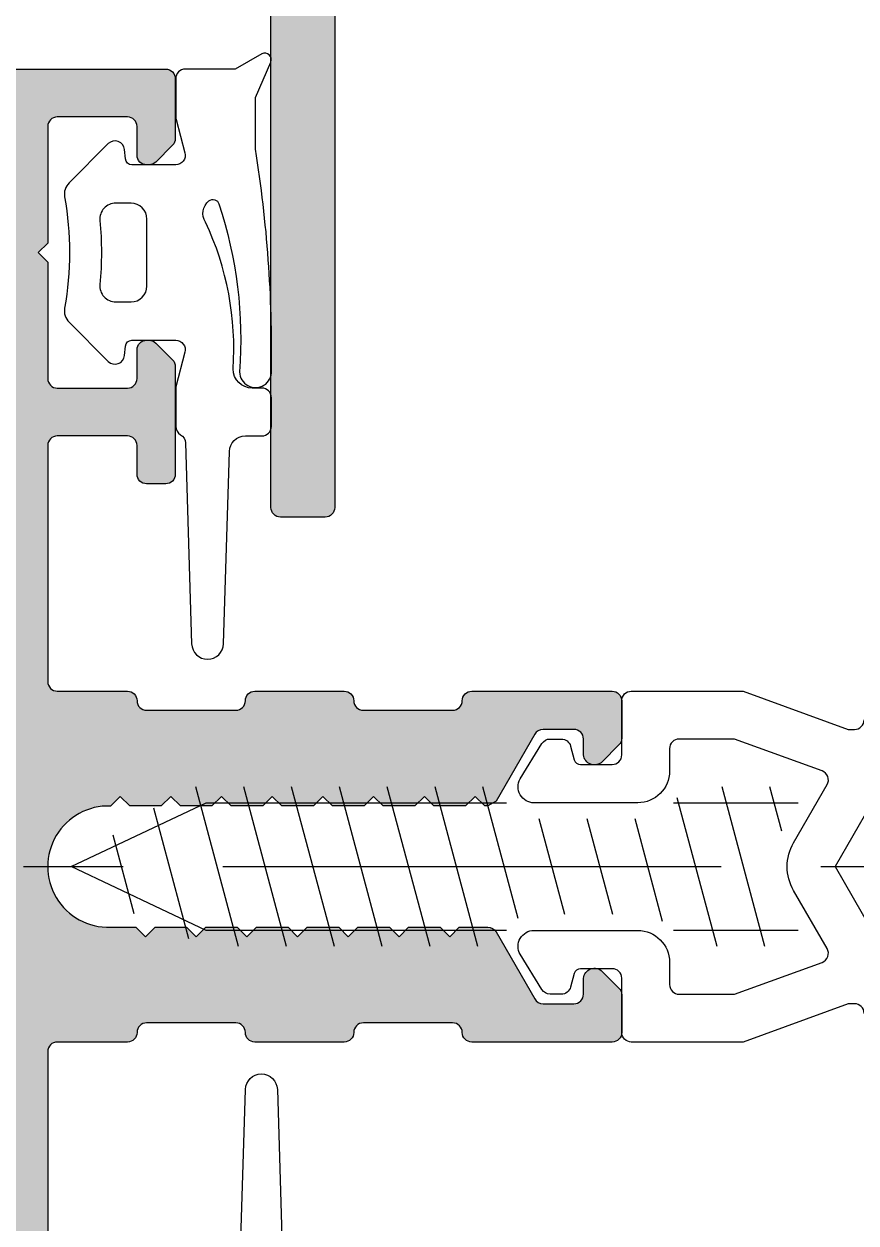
# Model space of a CAD drawing. Header units: millimetres. Extents: x -153 to 2280, y 0 to 724.
# Drawn here: x 819.49 to 832.53, y 591.62 to 610.41 of the extents above; entities that cross this region are included whole.
import ezdxf

# ---------------------------------------------------------------- set-up
doc = ezdxf.new("R2010")
doc.units = ezdxf.units.MM
doc.header["$LTSCALE"] = 0.025
doc.header["$MEASUREMENT"] = 0
doc.linetypes.add('CENTER', pattern=[2, 1.25, -0.25, 0.25, -0.25])
for name, color, linetype in [('ASSI', 1, 'CENTER'), ('FILL', 253, 'Continuous'), ('FINE', 7, 'Continuous'), ('GOMMA', 80, 'Continuous'), ('GROSSA', 8, 'Continuous')]:
    doc.layers.add(name, color=color, linetype=linetype)

msp = doc.modelspace()

# ---------------------------------------------------------------- hatches: boundary and pattern name
at = {"layer": 'FILL'}
h = msp.add_hatch(color=256, dxfattribs=at)
edge = h.paths.add_edge_path()
edge.add_line((824.86025932351, 624.0004710392881), (824.86025932351, 621.9833137517628))
edge.add_arc((825.01025932351, 621.9833137517628), 0.1499999999999773, 180, 270)
edge.add_line((825.01025932351, 621.8333137517628), (825.1200669446454, 621.8333137517627))
edge.add_arc((825.1200669446453, 621.9833137517626), 0.149999999999892, 270.0000000000326, 300.0000000000322)
edge.add_line((825.1950669446453, 621.8534099411951), (825.9602593235101, 622.2951939671145))
edge.add_arc((826.01025932351, 622.2085914267361), 0.09999999999999531, -3.26281224261038e-11, 119.9999999999715, ccw=False)
edge.add_line((826.11025932351, 622.208591426736), (826.11025932351, 621.5157711037085))
edge.add_arc((825.61025932351, 621.5157711037085), 0.5000000000000568, -59.99999999999699, 0, ccw=False)
edge.add_line((825.86025932351, 621.0827584018162), (824.86025932351, 620.5054081326266))
edge.add_arc((825.11025932351, 620.0723954307343), 0.5000000000000202, 120.0000000000062, 180.0000000000065)
edge.add_line((824.61025932351, 620.0723954307343), (824.61025932351, 617.7942320727911))
edge.add_arc((825.11025932351, 617.7942320727911), 0.4999999999999432, 180, 239.9999999999962)
edge.add_line((824.86025932351, 617.361219370899), (825.86025932351, 616.7838691017092))
edge.add_arc((825.6102593235101, 616.3508563998171), 0.4999999999998895, -3.183231456205249e-12, 60.00000000000023, ccw=False)
edge.add_line((826.11025932351, 616.3508563998171), (826.1102593235101, 615.6580360767895))
edge.add_arc((826.0102593235101, 615.6580360767896), 0.1000000000000227, 240.00000000000028, 359.99999999996743, ccw=False)
edge.add_line((825.9602593235102, 615.5714335364111), (825.1950669446455, 616.0132175623304))
edge.add_arc((825.1200669446454, 615.8833137517627), 0.1500000000000886, 59.99999999998696, 89.99999999998914)
edge.add_line((825.1200669446454, 616.0333137517628), (825.0102593235101, 616.0333137517628))
edge.add_arc((825.0102593235101, 615.8833137517628), 0.1500000000000057, 89.99999999998914, 179.9999999999891)
edge.add_line((824.8602593235101, 615.8833137517628), (824.8602593235101, 613.8661564642374))
edge.add_arc((824.9102593235101, 613.7247351080001), 0.1499999999999834, 109.4712206344975, 250.5287793655025)
edge.add_line((824.8602593235101, 613.5833137517628), (824.8794002140669, 613.5833137517627))
edge.add_arc((824.8794002140668, 613.8833137517629), 0.3000000000000682, 270.0000000000054, 302.4017206770998)
edge.add_line((825.0401558594134, 613.630020201728), (825.8942043076063, 614.1720518066687))
edge.add_line((825.8942043076063, 614.1720518066687), (825.8881557467521, 614.3162625838143))
edge.add_arc((825.9880679039582, 614.320453149699), 0.09999999999999165, 62.401720677088576, 182.4017206770866, ccw=False)
edge.add_line((826.0343948460487, 614.4090748989288), (826.174930014056, 614.3356102624649))
edge.add_arc((825.9896222456939, 613.9811232655459), 0.40000000000002, 17.40172067709551, 62.40172067709972, ccw=False)
edge.add_line((826.3713147846732, 614.1007510452944), (826.6705953361304, 613.1458461411577))
edge.add_arc((826.5274606340132, 613.1009857237519), 0.1499999999999987, -89.59827932289778, 17.401720677119783, ccw=False)
edge.add_line((826.5285123276698, 612.9509894106625), (825.7536152208769, 612.9455562479741))
edge.add_arc((825.7529140917725, 613.0455537900336), 0.09999999999992377, 209.6326578633048, 270.4017206770915, ccw=False)
edge.add_arc((825.5356107798438, 612.9219444431994), 0.1500000000000382, 29.63265786333584, 107.4017206771133)
edge.add_line((825.490750362438, 613.0650791453168), (824.9544527769292, 612.9237189909641))
edge.add_line((824.9544527769291, 612.923718990964), (824.6102593235103, 612.9333137517627))
edge.add_arc((824.6102593235103, 612.6833137517627), 0.25, 90, 180)
edge.add_line((824.3602593235103, 612.6833137517627), (824.3602593235105, 602.8333137517627))
edge.add_arc((824.2102593235105, 602.8333137517627), 0.1499999999999773, -90, 0, ccw=False)
edge.add_line((824.2102593235105, 602.6833137517627), (823.5102593235105, 602.6833137517627))
edge.add_arc((823.5102593235106, 602.8333137517627), 0.1500000000000341, 179.9999999999783, 269.9999999999783, ccw=False)
edge.add_line((823.3602593235105, 602.8333137517628), (823.3602593235099, 623.4333137517627))
edge.add_arc((822.8602593235099, 623.4333137517627), 0.5, 0, 90)
edge.add_line((822.8602593235099, 623.9333137517627), (801.5102593235099, 623.9333137517627))
edge.add_arc((801.5102593235098, 624.0833137517627), 0.1500000000000341, 180.0000000000217, 270.00000000002166, ccw=False)
edge.add_line((801.3602593235098, 624.0833137517627), (801.3602593235099, 625.0333137517628))
edge.add_arc((801.5102593235099, 625.0333137517628), 0.1499999999999773, 90, 180, ccw=False)
edge.add_line((801.5102593235099, 625.1833137517627), (802.21025932351, 625.1833137517627))
edge.add_arc((802.2102593235098, 625.0333137517628), 0.1499999999999204, -2.1714186004828662e-11, 89.99999999997829, ccw=False)
edge.add_line((802.3602593235098, 625.0333137517628), (802.3602593235099, 624.9333137517627))
edge.add_arc((802.5102593235099, 624.9333137517627), 0.1499999999999773, 180, 270)
edge.add_line((802.5102593235099, 624.7833137517628), (803.46025932351, 624.7833137517628))
edge.add_arc((803.46025932351, 624.9333137517627), 0.1499999999999773, 270, 360)
edge.add_line((803.6102593235099, 624.9333137517627), (803.6102593235099, 625.0333137517628))
edge.add_arc((803.7602593235099, 625.0333137517628), 0.1499999999999773, 90, 180, ccw=False)
edge.add_line((803.7602593235099, 625.1833137517627), (824.7602593235104, 625.1833137517627))
edge.add_arc((824.7602593235102, 625.0833137517627), 0.1000000000000227, 0, 90, ccw=False)
edge.add_line((824.8602593235103, 625.0833137517627), (824.8602593235103, 625.0333137517628))
edge.add_arc((824.9602593235103, 625.0333137517628), 0.1000000000000227, 180, 270)
edge.add_line((824.9602593235103, 624.9333137517627), (824.9908537491365, 624.9333137517627))
edge.add_line((824.9908537491366, 624.9333137517627), (825.4907503624377, 624.8015483582087))
edge.add_arc((825.5356107798433, 624.944683060326), 0.1500000000000445, 252.598279322897, 330.3673421366884)
edge.add_arc((825.7529140917721, 624.8210737134918), 0.09999999999992924, 89.59827932290852, 150.3673421366952, ccw=False)
edge.add_line((825.7536152208764, 624.9210712555515), (826.5285123276693, 624.915638092863))
edge.add_arc((826.5274606340129, 624.7656417797734), 0.1499999999999709, -17.401720677102276, 89.5982793229087, ccw=False)
edge.add_line((826.67059533613, 624.7207813623678), (826.3713147846728, 623.7658764582311))
edge.add_arc((825.9896222456935, 623.8855042379796), 0.4000000000000326, 297.5982793229003, 342.59827932290455, ccw=False)
edge.add_line((826.1749300140556, 623.5310172410606), (826.0343948460483, 623.4575526045966))
edge.add_arc((825.9880679039578, 623.5461743538264), 0.1000000000000203, 177.5982793228815, 297.5982793228819, ccw=False)
edge.add_line((825.8881557467517, 623.5503649197112), (825.8942043076058, 623.6945756968568))
edge.add_line((825.8942043076058, 623.6945756968568), (825.040155859413, 624.2366073017974))
edge.add_arc((824.8794002140664, 623.9833137517626), 0.30000000000013, 57.59827932292104, 90.00000000001629)
edge.add_line((824.8794002140663, 624.2833137517626), (824.8602593235097, 624.2833137517626))
edge.add_arc((824.9102593235099, 624.1418923955255), 0.1499999999999867, 109.4712206345662, 250.5287793655711)
edge = h.paths.add_edge_path()
edge.add_line((834.8602593235103, 621.0827584018162), (835.8602593235103, 620.5054081326266))
edge.add_arc((835.6102593235103, 620.0723954307343), 0.5000000000000306, -3.183231456205249e-12, 59.999999999998295, ccw=False)
edge.add_line((836.1102593235103, 620.0723954307343), (836.1102593235101, 617.7942320727911))
edge.add_arc((835.6102593235101, 617.7942320727911), 0.4999999999999432, -59.99999999999619, 0, ccw=False)
edge.add_line((835.8602593235101, 617.361219370899), (834.86025932351, 616.7838691017092))
edge.add_arc((835.11025932351, 616.3508563998171), 0.4999999999998895, 119.9999999999998, 180.0000000000033)
edge.add_line((834.6102593235101, 616.3508563998171), (834.61025932351, 615.6580360767895))
edge.add_arc((834.7102593235101, 615.6580360767896), 0.1000000000000227, 180.0000000000326, 299.9999999999997)
edge.add_line((834.7602593235101, 615.5714335364111), (835.5254517023748, 616.0132175623304))
edge.add_arc((835.6004517023748, 615.8833137517627), 0.1500000000000886, 90.00000000001091, 120.00000000001299, ccw=False)
edge.add_line((835.6004517023748, 616.0333137517628), (835.7102593235102, 616.0333137517628))
edge.add_arc((835.7102593235102, 615.8833137517628), 0.1499999999999773, 0, 90, ccw=False)
edge.add_line((835.8602593235101, 615.8833137517628), (835.8602593235101, 613.8661564642374))
edge.add_arc((835.8102593235101, 613.7247351080001), 0.1499999999999929, -70.52877936551272, 70.5287793654922, ccw=False)
edge.add_line((835.86025932351, 613.5833137517628), (835.8411184329534, 613.5833137517627))
edge.add_arc((835.8411184329534, 613.8833137517629), 0.3000000000000682, 237.5982793229002, 269.9999999999946, ccw=False)
edge.add_line((835.6803627876069, 613.630020201728), (834.826314339414, 614.1720518066687))
edge.add_line((834.826314339414, 614.1720518066687), (834.8323629002682, 614.3162625838143))
edge.add_arc((834.7324507430621, 614.3204531496991), 0.09999999999999284, 357.5982793228971, 477.5982793229039)
edge.add_line((834.6861238009716, 614.4090748989288), (834.5455886329643, 614.3356102624648))
edge.add_arc((834.7308964013264, 613.9811232655459), 0.40000000000002, 117.5982793229003, 162.5982793229045)
edge.add_line((834.349203862347, 614.1007510452944), (834.0499233108899, 613.1458461411577))
edge.add_arc((834.193058013007, 613.100985723752), 0.1499999999999546, 162.5982793228976, 269.5982793229087)
edge.add_line((834.1920063193505, 612.9509894106625), (834.9669034261434, 612.945556247974))
edge.add_arc((834.9676045552477, 613.0455537900336), 0.09999999999992377, 269.5982793229085, 330.3673421366952)
edge.add_arc((835.1849078671765, 612.9219444431994), 0.1500000000000242, 72.5982793228834, 150.3673421366736, ccw=False)
edge.add_line((835.2297682845823, 613.0650791453168), (835.7296648978831, 612.9333137517629))
edge.add_line((835.729664897883, 612.9333137517627), (836.1102593235099, 612.9333137517627))
edge.add_arc((836.1102593235099, 612.6833137517627), 0.25, 0, 90, ccw=False)
edge.add_line((836.3602593235099, 612.6833137517627), (836.3602593235097, 602.8333137517627))
edge.add_arc((836.5102593235097, 602.8333137517627), 0.1500000000000057, 180.0000000000109, 270.0000000000109)
edge.add_line((836.5102593235098, 602.6833137517627), (837.2102593235097, 602.6833137517627))
edge.add_arc((837.2102593235097, 602.8333137517627), 0.1500000000000341, 270.0000000000217, 360.0000000000217)
edge.add_line((837.3602593235097, 602.8333137517628), (837.3602593235103, 624.9333137517627))
edge.add_arc((837.1102593235104, 624.9333137517627), 0.25, 0, 90)
edge.add_line((837.1102593235104, 625.1833137517627), (835.96025932351, 625.1833137517627))
edge.add_arc((835.96025932351, 625.0833137517627), 0.1000000000000227, 90, 180)
edge.add_line((835.8602593235099, 625.0833137517627), (835.8602593235099, 625.0333137517628))
edge.add_arc((835.7602593235099, 625.0333137517628), 0.09999999999999432, -89.99999999998369, 1.63140612130519e-11, ccw=False)
edge.add_line((835.76025932351, 624.9333137517627), (835.7296648978821, 624.9333137517624))
edge.add_line((835.7296648978821, 624.9333137517624), (835.2297682845824, 624.8015483582087))
edge.add_arc((835.1849078671767, 624.9446830603259), 0.1500000000000072, 209.6326578633412, 287.4017206771302, ccw=False)
edge.add_arc((834.9676045552478, 624.8210737134918), 0.09999999999997866, 29.63265786328865, 90.4017206770587)
edge.add_line((834.9669034261435, 624.9210712555514), (834.1920063193506, 624.915638092863))
edge.add_arc((834.1930580130072, 624.7656417797734), 0.1500000000000282, 90.40172067711286, 197.4017206771166)
edge.add_line((834.04992331089, 624.7207813623677), (834.3492038623472, 623.765876458231))
edge.add_arc((834.7308964013264, 623.8855042379795), 0.4000000000000326, 197.4017206770955, 242.4017206770997)
edge.add_line((834.5455886329644, 623.5310172410605), (834.6861238009717, 623.4575526045966))
edge.add_arc((834.7324507430621, 623.5461743538264), 0.1000000000000203, 242.4017206771181, 362.4017206771185)
edge.add_line((834.8323629002682, 623.5503649197112), (834.826314339414, 623.6945756968568))
edge.add_line((834.8263143394141, 623.6945756968568), (835.680362787607, 624.2366073017974))
edge.add_arc((835.8411184329534, 623.9833137517626), 0.3000000000000059, 89.99999999996737, 122.40172067706189, ccw=False)
edge.add_line((835.8411184329535, 624.2833137517625), (835.8602593235103, 624.2833137517625))
edge.add_arc((835.8102593235102, 624.1418923955254), 0.1499999999999834, -70.52877936550237, 70.52877936550237, ccw=False)
edge.add_line((835.8602593235103, 624.0004710392881), (835.8602593235103, 621.9833137517628))
edge.add_arc((835.7102593235103, 621.9833137517628), 0.1499999999999773, -90, 0, ccw=False)
edge.add_line((835.7102593235103, 621.8333137517628), (835.6004517023749, 621.8333137517627))
edge.add_arc((835.6004517023749, 621.9833137517627), 0.1500000000000057, 239.9999999999801, 269.9999999999783, ccw=False)
edge.add_line((835.5254517023749, 621.8534099411951), (834.7602593235101, 622.2951939671145))
edge.add_arc((834.7102593235102, 622.208591426736), 0.1000000000000341, 60.00000000002257, 180.0000000000163)
edge.add_line((834.6102593235101, 622.208591426736), (834.6102593235103, 621.5157711037085))
edge.add_arc((835.1102593235103, 621.5157711037085), 0.5000000000000568, 180, 239.9999999999971)
h = msp.add_hatch(color=256, dxfattribs=at)
edge = h.paths.add_edge_path()
edge.add_arc((828.7054765353897, 599.8008028133667), 0.1548696487026569, 1.8557980822254763, 88.2641758462405, ccw=False)
edge.add_line((828.8602649544525, 599.8058181312337), (828.8602649544525, 599.2179501655901))
edge.add_arc((828.7102649544523, 599.2179501655902), 0.150000000000162, 315.0000000000269, 359.99999999998914, ccw=False)
edge.add_line((828.8163309716305, 599.1118841484122), (828.5541989372746, 598.8497521140562))
edge.add_arc((828.4321399544525, 598.9718110968781), 0.1726174689163782, 185.3160638226742, 315.00000000000836, ccw=False)
edge.add_line((828.2602649544525, 598.9558181312342), (828.2602649544525, 599.2058181312342))
edge.add_arc((828.1102649544525, 599.2058181312342), 0.1499999999999915, 359.9999999999783, 449.9999999999947)
edge.add_line((828.1102649544525, 599.3558181312342), (827.6258203043991, 599.3558181312342))
edge.add_arc((827.6258203043991, 599.2058181312342), 0.1500000000000057, 90.00000000000813, 150.0000000000178)
edge.add_line((827.4959164938314, 599.2808181312341), (826.8896987111823, 598.2308181312342))
edge.add_line((826.8896987111823, 598.2308181312342), (826.7597949006147, 598.1558181312341))
edge.add_line((826.7597949006147, 598.1558181312342), (826.7123402726686, 598.1558181312342))
edge.add_line((826.7123402726686, 598.1558181312342), (826.5623402726686, 598.3058181312342))
edge.add_line((826.5623402726686, 598.3058181312342), (826.4123402726686, 598.1558181312341))
edge.add_line((826.4123402726686, 598.1558181312342), (825.9152649544526, 598.1558181312342))
edge.add_line((825.9152649544526, 598.1558181312342), (825.7652649544526, 598.3058181312342))
edge.add_line((825.7652649544526, 598.3058181312342), (825.6152649544525, 598.1558181312341))
edge.add_line((825.6152649544525, 598.1558181312342), (825.1202649544525, 598.1558181312342))
edge.add_line((825.1202649544525, 598.1558181312342), (824.9702649544524, 598.3058181312342))
edge.add_line((824.9702649544525, 598.3058181312342), (824.8202649544526, 598.1558181312341))
edge.add_line((824.8202649544526, 598.1558181312342), (824.3252649544526, 598.1558181312342))
edge.add_line((824.3252649544526, 598.1558181312342), (824.1752649544526, 598.3058181312342))
edge.add_line((824.1752649544526, 598.3058181312342), (824.0252649544525, 598.1558181312342))
edge.add_line((824.0252649544525, 598.1558181312342), (823.5302649544525, 598.1558181312342))
edge.add_line((823.5302649544526, 598.1558181312342), (823.3802649544526, 598.3058181312342))
edge.add_line((823.3802649544525, 598.3058181312342), (823.2302649544524, 598.1558181312341))
edge.add_line((823.2302649544525, 598.1558181312342), (822.7352649544525, 598.1558181312342))
edge.add_line((822.7352649544525, 598.1558181312342), (822.5852649544526, 598.3058181312342))
edge.add_line((822.5852649544526, 598.3058181312342), (822.4352649544526, 598.1558181312341))
edge.add_line((822.4352649544526, 598.1558181312342), (821.9402649544526, 598.1558181312342))
edge.add_line((821.9402649544526, 598.1558181312342), (821.7902649544526, 598.3058181312342))
edge.add_line((821.7902649544526, 598.3058181312342), (821.6402649544526, 598.1558181312342))
edge.add_line((821.6402649544525, 598.1558181312342), (821.1452649544525, 598.1558181312342))
edge.add_line((821.1452649544526, 598.1558181312342), (820.9952649544525, 598.3058181312342))
edge.add_line((820.9952649544525, 598.3058181312342), (820.8446427339873, 598.155195910769))
edge.add_arc((820.8105596161897, 597.2055070210016), 0.9503002926792825, 87.94461000808217, 272.0553899919109)
edge.add_line((820.8446427339871, 596.2558181312343), (821.2427649544525, 596.2558181312343))
edge.add_line((821.2427649544525, 596.2558181312342), (821.3927649544526, 596.1058181312342))
edge.add_line((821.3927649544526, 596.1058181312342), (821.5427649544525, 596.2558181312342))
edge.add_line((821.5427649544525, 596.2558181312342), (822.0377649544525, 596.2558181312342))
edge.add_line((822.0377649544525, 596.2558181312342), (822.1877649544525, 596.1058181312342))
edge.add_line((822.1877649544525, 596.1058181312342), (822.3377649544525, 596.2558181312342))
edge.add_line((822.3377649544525, 596.2558181312342), (822.8327649544525, 596.2558181312342))
edge.add_line((822.8327649544526, 596.2558181312342), (822.9827649544526, 596.1058181312342))
edge.add_line((822.9827649544525, 596.1058181312342), (823.1327649544526, 596.2558181312342))
edge.add_line((823.1327649544526, 596.2558181312342), (823.6277649544526, 596.2558181312342))
edge.add_line((823.6277649544526, 596.2558181312342), (823.7777649544526, 596.1058181312342))
edge.add_line((823.7777649544526, 596.1058181312342), (823.9277649544526, 596.2558181312342))
edge.add_line((823.9277649544526, 596.2558181312342), (824.4227649544525, 596.2558181312342))
edge.add_line((824.4227649544525, 596.2558181312342), (824.5727649544525, 596.1058181312342))
edge.add_line((824.5727649544525, 596.1058181312342), (824.7227649544526, 596.2558181312343))
edge.add_line((824.7227649544526, 596.2558181312342), (825.2177649544526, 596.2558181312342))
edge.add_line((825.2177649544526, 596.2558181312342), (825.3677649544525, 596.1058181312342))
edge.add_line((825.3677649544525, 596.1058181312342), (825.5177649544526, 596.2558181312342))
edge.add_line((825.5177649544526, 596.2558181312342), (826.0127649544526, 596.2558181312342))
edge.add_line((826.0127649544526, 596.2558181312342), (826.1627649544527, 596.1058181312342))
edge.add_line((826.1627649544527, 596.1058181312342), (826.3127649544526, 596.2558181312343))
edge.add_line((826.3127649544526, 596.2558181312342), (826.7597949006147, 596.2558181312342))
edge.add_arc((826.7597949006147, 596.1058181312342), 0.1500000000000057, 30.000000000030695, 90.00000000001359, ccw=False)
edge.add_line((826.8896987111823, 596.1808181312342), (827.4959164938314, 595.1308181312342))
edge.add_arc((827.625820304399, 595.2058181312341), 0.1499999999998699, 209.9999999999986, 270.0000000000434)
edge.add_line((827.6258203043991, 595.0558181312342), (828.1102649544525, 595.0558181312342))
edge.add_arc((828.1102649544525, 595.2058181312343), 0.1500000000000057, 270.0000000000109, 360.0000000000109)
edge.add_line((828.2602649544525, 595.2058181312343), (828.2602649544525, 595.4558181312343))
edge.add_arc((828.4326199435047, 595.4384950025692), 0.1732233616980202, 45.42337010285729, 174.2605660744402, ccw=False)
edge.add_line((828.5541989372746, 595.5618841484122), (828.8163309716305, 595.2997521140562))
edge.add_arc((828.7102649544523, 595.1936860968783), 0.1500000000001228, 2.1714186004828662e-11, 44.99999999997499, ccw=False)
edge.add_line((828.8602649544525, 595.1936860968783), (828.8602649544525, 594.6058181312342))
edge.add_arc((828.7099535331613, 594.6058181312459), 0.1503114212911996, 270.1165613831398, 359.99999999556894, ccw=False)
edge.add_line((828.7102593234871, 594.4555070210016), (826.5085714870233, 594.4555070210017))
edge.add_arc((826.5085714870233, 594.6055070210017), 0.1499999999999773, 180, 270.00000000000273, ccw=False)
edge.add_arc((826.2085714870234, 594.6055070210017), 0.1500000000000341, 2.171258662545267e-11, 90.0000000000217)
edge.add_line((826.2085714870234, 594.7555070210017), (824.8085714870234, 594.7555070210017))
edge.add_arc((824.8085714870233, 594.6055070210017), 0.1499999999999773, 90, 180)
edge.add_arc((824.5085714870233, 594.6055070210017), 0.1499999999999702, -90.00000000000267, 0, ccw=False)
edge.add_line((824.5085714870233, 594.4555070210017), (823.1085714870233, 594.4555070210017))
edge.add_arc((823.1085714870233, 594.6055070210017), 0.1499999999999773, 180, 269.99999999999727, ccw=False)
edge.add_arc((822.8085714870233, 594.6055070210017), 0.1499999999999773, 0, 90)
edge.add_line((822.8085714870233, 594.7555070210017), (821.4102593235103, 594.7555070210017))
edge.add_arc((821.4102593235104, 594.6055070210017), 0.1499999999999773, 90, 180)
edge.add_arc((821.1102593235105, 594.6055070210017), 0.1499999999999844, -89.99999999999733, 0, ccw=False)
edge.add_line((821.1102593235105, 594.4555070210017), (820.0102593235104, 594.4555070210017))
edge.add_arc((820.0102593235104, 594.3055070210017), 0.1499999999999773, 89.99999999999729, 180)
edge.add_line((819.8602593235103, 594.3055070210017), (819.8602593235103, 590.6055070210016))
edge.add_arc((820.0102593235104, 590.6055070210016), 0.1499999999999702, 180, 270.0000000000027)
edge.add_line((820.0102593235104, 590.4555070210016), (821.1102593235105, 590.4555070210016))
edge.add_arc((821.1102593235104, 590.6055070210016), 0.1500000000000057, 270.0000000000081, 359.9999999999891)
edge.add_line((821.2602593235104, 590.6055070210016), (821.2602593235104, 591.0555070210016))
edge.add_arc((821.4102593235104, 591.0555070210016), 0.1499999999999844, 90.00000000000279, 180, ccw=False)
edge.add_line((821.4102593235104, 591.2055070210016), (821.7102593235104, 591.2055070210017))
edge.add_arc((821.7102593235103, 591.0555070210017), 0.1500000000000057, -3.26281224261038e-11, 89.99999999998653, ccw=False)
edge.add_line((821.8602593235103, 591.0555070210016), (821.8602593235103, 589.3676390553576))
edge.add_arc((821.7102593235102, 589.3676390553577), 0.1500000000000838, 314.9999999999827, 359.9999999999783, ccw=False)
edge.add_line((821.8163253406883, 589.2615730381796), (821.5541933063324, 588.9994410038237))
edge.add_arc((821.4481272891544, 589.1055070210016), 0.149999999999947, 270.00000000003797, 315.00000000003456, ccw=False)
edge.add_line((821.4481272891544, 588.9555070210016), (821.4102593235103, 588.9555070210016))
edge.add_arc((821.4102593235104, 589.1055070210016), 0.1499999999999773, 180, 270.00000000000273, ccw=False)
edge.add_line((821.2602593235104, 589.1055070210016), (821.2602593235104, 589.5555070210016))
edge.add_arc((821.1102593235104, 589.5555070210016), 0.1500000000000412, 2.171258662545164e-11, 90.00000000001899)
edge.add_line((821.1102593235103, 589.7055070210016), (820.0102593235102, 589.7055070210017))
edge.add_arc((820.0102593235104, 589.5555070210017), 0.1500000000000341, 90.00000000001629, 180.0000000000217)
edge.add_line((819.8602593235103, 589.5555070210016), (819.8602593235103, 587.7297198241208))
edge.add_line((819.8602593235103, 587.7297198241208), (819.7102593235103, 587.5805070210016))
edge.add_line((819.7102593235104, 587.5805070210016), (819.8602593235104, 587.4312942178825))
edge.add_line((819.8602593235103, 587.4312942178825), (819.8602593235103, 585.6055070210016))
edge.add_arc((820.0102593235104, 585.6055070210016), 0.1499999999999631, 180, 270.0000000000054)
edge.add_line((820.0102593235104, 585.4555070210016), (821.1102593235104, 585.4555070210016))
edge.add_arc((821.1102593235104, 585.6055070210017), 0.1500000000000341, 269.9999999999729, 359.9999999999783)
edge.add_line((821.2602593235104, 585.6055070210016), (821.2602593235102, 586.0555070210016))
edge.add_arc((821.4102593235103, 586.0555070210016), 0.1500000000000412, 89.99999999998101, 179.9999999999783, ccw=False)
edge.add_line((821.4102593235104, 586.2055070210016), (821.4481272891545, 586.2055070210016))
edge.add_arc((821.4481272891544, 586.0555070210017), 0.1499999999999204, 44.9999999999597, 89.9999999999647, ccw=False)
edge.add_line((821.5541933063323, 586.1615730381795), (821.8163253406882, 585.8994410038237))
edge.add_arc((821.7102593235102, 585.7933749866456), 0.1500000000000977, 2.1714186004828662e-11, 45.00000000001529, ccw=False)
edge.add_line((821.8602593235103, 585.7933749866456), (821.8602593235103, 584.8555070210016))
edge.add_arc((821.7102593235104, 584.8555070210016), 0.1499999999999702, -90.00000000000267, 0, ccw=False)
edge.add_line((821.7102593235104, 584.7055070210016), (767.3602593235104, 584.7055070210016))
edge.add_arc((767.3602593235103, 585.2055070210016), 0.5, 180, 270, ccw=False)
edge.add_line((766.8602593235103, 585.2055070210016), (766.8602593235103, 609.2055070210016))
edge.add_arc((767.3602593235103, 609.2055070210016), 0.5, 90, 180, ccw=False)
edge.add_line((767.3602593235103, 609.7055070210016), (821.7102593235103, 609.7055070210016))
edge.add_arc((821.7102593235104, 609.5555070210016), 0.1499999999999773, 0, 90.00000000000279, ccw=False)
edge.add_line((821.8602593235103, 609.5555070210016), (821.8602593235103, 608.6176390553576))
edge.add_arc((821.7102593235104, 608.6176390553576), 0.149999999999892, -44.999999999984595, 1.0913936421275139e-11, ccw=False)
edge.add_line((821.8163253406883, 608.5115730381797), (821.5541933063323, 608.2494410038237))
edge.add_arc((821.4481272891544, 608.3555070210016), 0.1499999999999218, 270.00000000003524, 315.0000000000403, ccw=False)
edge.add_line((821.4481272891544, 608.2055070210016), (821.4102593235103, 608.2055070210016))
edge.add_arc((821.4102593235104, 608.3555070210016), 0.1499999999999773, 180, 270.0000000000054, ccw=False)
edge.add_line((821.2602593235104, 608.3555070210016), (821.2602593235104, 608.8055070210016))
edge.add_arc((821.1102593235104, 608.8055070210016), 0.150000000000027, 2.17125866254537e-11, 90.00000000002443)
edge.add_line((821.1102593235103, 608.9555070210016), (820.0102593235102, 608.9555070210016))
edge.add_arc((820.0102593235104, 608.8055070210016), 0.1499999999999773, 89.99999999999457, 180)
edge.add_line((819.8602593235103, 608.8055070210016), (819.8602593235103, 606.9797198241208))
edge.add_line((819.8602593235103, 606.9797198241208), (819.7102593235103, 606.8305070210016))
edge.add_line((819.7102593235104, 606.8305070210016), (819.8602593235104, 606.6812942178824))
edge.add_line((819.8602593235103, 606.6812942178824), (819.8602593235103, 604.8555070210016))
edge.add_arc((820.0102593235104, 604.8555070210016), 0.1499999999999631, 180, 270.0000000000054)
edge.add_line((820.0102593235104, 604.7055070210016), (821.1102593235104, 604.7055070210017))
edge.add_arc((821.1102593235104, 604.8555070210018), 0.1500000000000341, 269.999999999981, 359.9999999999783)
edge.add_line((821.2602593235104, 604.8555070210017), (821.2602593235104, 605.3055070210016))
edge.add_arc((821.4102593235104, 605.3055070210016), 0.1499999999999631, 89.9999999999946, 180, ccw=False)
edge.add_line((821.4102593235104, 605.4555070210016), (821.4481272891545, 605.4555070210016))
edge.add_arc((821.4481272891545, 605.3055070210017), 0.149999999999892, 45.000000000017224, 90.00000000001359, ccw=False)
edge.add_line((821.5541933063323, 605.4115730381797), (821.8163253406883, 605.1494410038238))
edge.add_arc((821.7102593235103, 605.0433749866459), 0.1499999999999922, -4.3428372009657323e-11, 44.99999999996351, ccw=False)
edge.add_line((821.8602593235103, 605.0433749866457), (821.8602593235103, 603.3555070210016))
edge.add_arc((821.7102593235104, 603.3555070210016), 0.1499999999999702, -90.00000000000267, 0, ccw=False)
edge.add_line((821.7102593235104, 603.2055070210016), (821.4102593235103, 603.2055070210017))
edge.add_arc((821.4102593235102, 603.3555070210017), 0.1499999999999204, 180.0000000000217, 270.00000000002166, ccw=False)
edge.add_line((821.2602593235104, 603.3555070210016), (821.2602593235104, 603.8055070210017))
edge.add_arc((821.1102593235103, 603.8055070210017), 0.1499999999999702, 0, 90.00000000000271)
edge.add_line((821.1102593235103, 603.9555070210017), (820.0102593235102, 603.9555070210017))
edge.add_arc((820.0102593235104, 603.8055070210017), 0.1499999999999773, 89.99999999999729, 180)
edge.add_line((819.8602593235103, 603.8055070210017), (819.8602593235103, 600.1055070210016))
edge.add_arc((820.0102593235104, 600.1055070210016), 0.1499999999999844, 180, 269.9999999999972)
edge.add_line((820.0102593235104, 599.9555070210016), (821.1102593235105, 599.9555070210015))
edge.add_arc((821.1102593235105, 599.8055070210015), 0.1499999999999773, 0, 90.00000000000279, ccw=False)
edge.add_arc((821.4102593235104, 599.8055070210015), 0.1499999999999773, 180, 270)
edge.add_line((821.4102593235104, 599.6555070210015), (822.8085714870234, 599.6555070210015))
edge.add_arc((822.8085714870233, 599.8055070210015), 0.1499999999999773, 270.0000000000027, 360)
edge.add_arc((823.1085714870233, 599.8055070210015), 0.1499999999999773, 90, 180, ccw=False)
edge.add_line((823.1085714870233, 599.9555070210015), (824.5085714870233, 599.9555070210015))
edge.add_arc((824.5085714870233, 599.8055070210015), 0.1499999999999773, 0, 90.00000000000279, ccw=False)
edge.add_arc((824.8085714870233, 599.8055070210015), 0.1499999999999773, 180, 270)
edge.add_line((824.8085714870233, 599.6555070210015), (826.2085714870233, 599.6555070210015))
edge.add_arc((826.2085714870234, 599.8055070210016), 0.1500000000000341, 269.999999999981, 359.9999999999783)
edge.add_arc((826.5085714870233, 599.8055070210015), 0.1499999999999702, 89.99999999999733, 180, ccw=False)
edge.add_line((826.5085714870233, 599.9555070210015), (828.7101677248238, 599.9555070210015))
edge.add_line((828.7101677248239, 599.9555070210015), (828.7101677248257, 599.9556013948554))
edge = h.paths.add_edge_path(flags=16)
edge.add_line((768.0102593235102, 585.7055070210016), (769.4602593235102, 585.7055070210017))
edge.add_arc((769.4602593235103, 585.8555070210017), 0.1499999999999773, 270.0000000000054, 360)
edge.add_line((769.6102593235103, 585.8555070210017), (769.6102593235103, 587.0555070210016))
edge.add_arc((769.7602593235102, 587.0555070210016), 0.1500000000000199, 89.9999999999946, 180, ccw=False)
edge.add_line((769.7602593235102, 587.2055070210017), (770.2102593235102, 587.2055070210017))
edge.add_arc((770.2102593235103, 587.0555070210016), 0.1500000000000341, 0, 90.0000000000054, ccw=False)
edge.add_line((770.3602593235103, 587.0555070210016), (770.3602593235103, 585.8555070210016))
edge.add_arc((770.5102593235104, 585.8555070210017), 0.1500000000000341, 180, 270)
edge.add_line((770.5102593235104, 585.7055070210016), (773.3602593235103, 585.7055070210017))
edge.add_line((773.3602593235103, 585.7055070210017), (773.3602593235103, 585.6055070210017))
edge.add_line((773.3602593235103, 585.6055070210017), (793.1102593235103, 585.6055070210017))
edge.add_line((793.1102593235104, 585.6055070210017), (793.1102593235103, 585.7055070210017))
edge.add_line((793.1102593235103, 585.7055070210016), (796.1102593235103, 585.7055070210015))
edge.add_line((796.1102593235103, 585.7055070210016), (796.1102593235103, 585.6055070210017))
edge.add_line((796.1102593235103, 585.6055070210017), (815.8602593235103, 585.6055070210016))
edge.add_line((815.8602593235103, 585.6055070210016), (815.8602593235103, 585.7055070210016))
edge.add_line((815.8602593235104, 585.7055070210016), (818.7102593235104, 585.7055070210016))
edge.add_arc((818.7102593235103, 585.8555070210016), 0.1499999999999773, 270, 360)
edge.add_line((818.8602593235103, 585.8555070210016), (818.8602593235103, 608.5555070210016))
edge.add_arc((818.7102593235104, 608.5555070210016), 0.1500000000000057, 1.085629331272839e-11, 90.00000000001086)
edge.add_line((818.7102593235103, 608.7055070210016), (815.8602593235103, 608.7055070210016))
edge.add_line((815.8602593235104, 608.7055070210016), (815.8602593235103, 608.8055070210016))
edge.add_line((815.8602593235103, 608.8055070210016), (796.1102593235103, 608.8055070210016))
edge.add_line((796.1102593235103, 608.8055070210016), (796.1102593235103, 608.7055070210017))
edge.add_line((796.1102593235103, 608.7055070210017), (793.1102593235103, 608.7055070210017))
edge.add_line((793.1102593235103, 608.7055070210016), (793.1102593235103, 608.8055070210016))
edge.add_line((793.1102593235104, 608.8055070210016), (773.3602593235103, 608.8055070210016))
edge.add_line((773.3602593235103, 608.8055070210016), (773.3602593235103, 608.7055070210016))
edge.add_line((773.3602593235103, 608.7055070210016), (770.5102593235104, 608.7055070210016))
edge.add_arc((770.5102593235104, 608.5555070210016), 0.1500000000000057, 89.99999999998914, 179.9999999999891)
edge.add_line((770.3602593235103, 608.5555070210016), (770.3602593235103, 607.3555070210016))
edge.add_arc((770.2102593235103, 607.3555070210016), 0.1499999999999915, -89.99999999999471, 1.0913936421275139e-11, ccw=False)
edge.add_line((770.2102593235103, 607.2055070210016), (769.7602593235104, 607.2055070210017))
edge.add_arc((769.7602593235104, 607.3555070210016), 0.1499999999999773, 180, 270.0000000000054, ccw=False)
edge.add_line((769.6102593235104, 607.3555070210016), (769.6102593235104, 608.5555070210016))
edge.add_arc((769.4602593235103, 608.5555070210016), 0.149999999999995, 1.085629331272916e-11, 90.00000000000408)
edge.add_line((769.4602593235103, 608.7055070210016), (768.0102593235104, 608.7055070210017))
edge.add_arc((768.0102593235104, 608.5555070210016), 0.1500000000000057, 90.00000000000676, 180.0000000000109)
edge.add_line((767.8602593235104, 608.5555070210016), (767.8602593235103, 585.8555070210017))
edge.add_arc((768.0102593235104, 585.8555070210016), 0.1500000000000092, 179.9999999999891, 269.9999999999878)

# ---------------------------------------------------------------- linework, layer by layer
at = {"layer": 'ASSI', "ltscale": 250}
msp.add_line((797.6062704000346, 597.2055070210015), (849.3461605415389, 597.2055070210015), dxfattribs=at)
at = {"layer": 'FINE'}
for p, q in [((822.8537532397937, 595.9555070210013), (822.1838802587159, 598.4555070210014)), ((823.6037532397937, 595.9555070210013), (822.9338802587159, 598.4555070210014)), ((824.3537532397937, 595.9555070210013), (823.6838802587159, 598.4555070210014)), ((825.1037532397937, 595.9555070210013), (824.4338802587159, 598.4555070210014)), ((825.8537532397937, 595.9555070210013), (825.1838802587159, 598.4555070210014)), ((826.6037532397937, 595.9555070210013), (825.9338802587159, 598.4555070210014)), ((827.2373971351572, 596.3897539152757), (826.6838802587159, 598.4555070210014)), ((831.1037532397937, 595.9555070210013), (830.4338802587159, 598.4555070210014)), ((831.3699108813186, 597.7612312856845), (831.1838802587159, 598.4555070210014)), ((830.3537532397937, 595.9555070210013), (829.7300535571651, 598.2831859252362)), ((822.0720380172048, 596.0738698430761), (821.5237468772918, 598.1201202345712)), ((827.9697786435781, 596.4555070210016), (827.5678548549315, 597.9555070210015)), ((828.7197786435781, 596.4555070210015), (828.3178548549315, 597.9555070210015)), ((829.4988575740365, 596.3469829751011), (829.0678548549315, 597.9555070210015)), ((821.2177933507708, 596.4629162346264), (820.887150122463, 597.6968935618493))]:
    msp.add_line(p, q, dxfattribs=at)
for points in [[(827.052234458105, 596.2055070210014), (822.3461913408862, 596.2055070210014), (820.2266978085172, 597.2055070210014), (822.3461913408862, 598.2055070210013), (827.0522344581053, 598.2055070210013)], [(829.6692763178851, 598.2055070210014), (831.6264135966982, 598.2055070210014)], [(831.6264135966984, 596.2055070210014), (829.6692763178854, 596.2055070210014)]]:
    msp.add_lwpolyline(points, dxfattribs=at)
at = {"layer": 'GOMMA'}
for points in [[(821.1775314175411, 605.4555070210007), (821.8663253406881, 605.4555070210009, -0.4931454260312969), (822.0112142146315, 605.2666841642356), (821.8663253406881, 604.7259515252275), (821.8663253406881, 604.105507021001, 0.2714074680333357), (821.9430066742544, 603.9746468928015, -0.2631778675099103), (822.0196172195713, 603.8483945258675), (822.116443321104, 600.697827418892, 0.9697392325155254), (822.6162073602723, 600.697827418892), (822.7088781292329, 603.71318662311, -0.4052432957209375), (822.958760148817, 603.955507021001), (823.2163253406882, 603.955507021001, 0.4142135623730396), (823.3663253406881, 604.105507021001), (823.3663253406881, 604.5555070210011, 0.414213562373095), (823.2163253406882, 604.705507021001), (823.0663253406881, 604.705507021001, -0.414213562373095), (822.7663253406881, 605.005507021001, 0.128677634309036), (822.3329089651047, 607.3083360640843, -0.3865361286483736), (822.3875809540318, 607.6401530482245, -0.522670335346355), (822.5447710118374, 607.5926574257928, -0.09779404551914257), (822.8689474397826, 604.9593480846142, 1.011468768470314), (823.3687390366779, 604.9726090247757, 0.04380891343036498), (823.1163253406881, 608.451749200618), (823.116325340688, 609.2590968594873), (823.3580483592194, 609.8156712597869, 0.7195149494985519), (823.2171334635863, 609.9425711308695), (822.7975565552939, 609.705507021001), (822.0163253406881, 609.7055070210009, 0.4142135623731228), (821.866325340688, 609.555507021001), (821.866325340688, 608.9548103914127, 0.0655434628152455), (821.8714364667447, 608.9159875346473), (822.0112142146315, 608.3943298777664, -0.4931454260313139), (821.8663253406881, 608.205507021001), (821.1775314175411, 608.2055070210009, -0.3888787318529618), (821.0779119477319, 608.2967914467262), (821.0650186896025, 608.4441620614971, 0.6370702608074855), (820.8095234677108, 608.537154717263), (820.194266374589, 607.921897624141, 0.2448502030394012), (820.124866035162, 607.7015678856138, -0.0877772250279444), (820.124866035162, 605.9594461563883, 0.2448502030393854), (820.194266374589, 605.7391164178609), (820.8095234677108, 605.1238593247391, 0.6370702608069266), (821.0650186896025, 605.2168519805045), (821.0779119477319, 605.3642225952755, -0.3888787318529314)], [(821.1663253406882, 606.0555070210013, 0.4142135623730276), (821.4163253406881, 606.3055070210013), (821.4163253406881, 607.355507021001, 0.4142135623730981), (821.1663253406881, 607.605507021001), (820.9275234847698, 607.605507021001, 0.4410091218320271), (820.6785490925221, 607.3328850846368, -0.04533686841581869), (820.6785490925221, 606.3281289573653, 0.4410091218321683), (820.9275234847698, 606.0555070210011)]]:
    msp.add_lwpolyline(points, format="xyb", close=True, dxfattribs=at)
for points in [[(832.6602593235102, 594.9055070210015, 0.4142135623730909), (832.5102593235102, 595.0555070210016), (832.4102252233711, 595.0555070210016), (830.7617387716982, 594.4555070210016), (829.0102593235104, 594.4555070210016, -0.4142135623730951), (828.8602593235103, 594.6055070210016), (828.8602593235103, 595.4555070210015, 0.414213562373095), (828.7102593235103, 595.6055070210016), (828.2119920223082, 595.6055070210016, 0.3394542588633838), (828.1153994396793, 595.5313889255118), (828.0578694722843, 595.3166841642362, -0.3394542588633861), (827.9129805983409, 595.2055070210015), (827.7353411119607, 595.2055070210015, -0.2610883426105928), (827.6074034682321, 595.277200192965), (827.2687408090512, 595.8305070210015, -0.57735026918963), (827.4852471599974, 596.2055070210015), (829.1102593235103, 596.2055070210015, -0.4142135623730784), (829.6102593235103, 595.7055070210016), (829.6102593235103, 595.3555070210016, 0.414213562373095), (829.7602593235104, 595.2055070210015), (830.6294935361669, 595.2055070210016), (832.000959606998, 595.7046798480901, 0.4663076581550031), (832.0795603960669, 595.920633741208), (831.5542448130495, 596.8305070210016, -0.267949192431119), (831.5542448130495, 597.5805070210016), (832.0795603960669, 598.4903803007951, 0.466307658155003), (832.0009596069981, 598.706334193913), (830.6294935361669, 599.2055070210015), (829.7602593235104, 599.2055070210015, 0.414213562373095), (829.6102593235103, 599.0555070210015), (829.6102593235103, 598.7055070210015, -0.414213562373095), (829.1102593235103, 598.2055070210015), (827.4852471599974, 598.2055070210015, -0.577350269189622), (827.2687408090512, 598.5805070210015), (827.6074034682321, 599.133813849038, -0.261088342610606), (827.7353411119608, 599.2055070210015), (827.912980598341, 599.2055070210015, -0.3394542588633834), (828.0578694722844, 599.0943298777669), (828.1153994396793, 598.8796251164913, 0.3394542588633835), (828.2119920223082, 598.8055070210015), (828.7102593235103, 598.8055070210015, 0.414213562373095), (828.8602593235103, 598.9555070210015), (828.8602593235103, 599.8055070210015, -0.414213562373095), (829.0102593235104, 599.9555070210015), (830.7617387716982, 599.9555070210015), (832.4102252233711, 599.3555070210016), (832.5102593235102, 599.3555070210016, 0.4142135623730923), (832.6602593235102, 599.5055070210016)], [(833.3151631340779, 599.1305070210016), (832.2037638658879, 597.2055070210016), (833.3151631340779, 595.2805070210015, 0.2679491924311306)], [(822.8677065349655, 590.6978274188923), (822.9603773039261, 593.7131866231105, -0.9697392325154702), (823.4601413430944, 593.7131866231105), (823.552812112055, 590.6978274188924, 0.4052432957209562)]]:
    msp.add_lwpolyline(points, format="xyb", dxfattribs=at)
at = {"layer": 'GROSSA'}
for points in [[(824.3602593235103, 612.6833137517627), (824.3602593235105, 602.8333137517627, -0.414213562373095), (824.2102593235105, 602.6833137517627), (823.5102593235105, 602.6833137517627, -0.4142135623730951), (823.3602593235105, 602.8333137517628), (823.3602593235099, 623.4333137517627, 0.4142135623730909)], [(767.3602593235103, 609.7055070210016), (821.7102593235104, 609.7055070210016, -0.4142135623731228), (821.8602593235103, 609.5555070210016), (821.8602593235103, 608.6176390553576, -0.1989123673796406), (821.8163253406883, 608.5115730381797), (821.5541933063323, 608.2494410038237, -0.1989123673796712), (821.4481272891544, 608.2055070210016), (821.4102593235104, 608.2055070210016, -0.4142135623731504), (821.2602593235104, 608.3555070210016), (821.2602593235104, 608.8055070210016, 0.4142135623731228), (821.1102593235103, 608.9555070210016), (820.0102593235104, 608.9555070210016, 0.4142135623731505), (819.8602593235103, 608.8055070210016), (819.8602593235103, 606.9797198241208), (819.7102593235104, 606.8305070210016), (819.8602593235103, 606.6812942178824), (819.8602593235103, 604.8555070210016, 0.4142135623731504), (820.0102593235104, 604.7055070210016), (821.1102593235103, 604.7055070210017, 0.4142135623730673), (821.2602593235104, 604.8555070210017), (821.2602593235104, 605.3055070210016, -0.4142135623731505), (821.4102593235104, 605.4555070210016), (821.4481272891544, 605.4555070210016, -0.1989123673796406), (821.5541933063323, 605.4115730381797), (821.8163253406883, 605.1494410038238, -0.1989123673796898), (821.8602593235103, 605.0433749866457), (821.8602593235103, 603.3555070210016, -0.4142135623731228), (821.7102593235104, 603.2055070210016), (821.4102593235102, 603.2055070210017, -0.414213562373095), (821.2602593235104, 603.3555070210016), (821.2602593235104, 603.8055070210017, 0.4142135623731228), (821.1102593235103, 603.9555070210017), (820.0102593235104, 603.9555070210017, 0.4142135623731227), (819.8602593235103, 603.8055070210017), (819.8602593235103, 600.1055070210016, 0.4142135623730807), (820.0102593235104, 599.9555070210016), (821.1102593235105, 599.9555070210015, -0.4142135623731227), (821.2602593235104, 599.8055070210015), (821.2602593235104, 599.8055070210015, 0.4142135623730948), (821.4102593235104, 599.6555070210015), (822.8085714870233, 599.6555070210015, 0.4142135623730673), (822.9585714870234, 599.8055070210015, -0.414213562373095), (823.1085714870233, 599.9555070210015), (824.5085714870233, 599.9555070210015, -0.4142135623731227), (824.6585714870234, 599.8055070210015), (824.6585714870234, 599.8055070210015, 0.414213562373095), (824.8085714870233, 599.6555070210015), (826.2085714870234, 599.6555070210015, 0.4142135623730673), (826.3585714870235, 599.8055070210015, -0.4142135623731226), (826.5085714870233, 599.9555070210015), (828.7101677248239, 599.9555070210015), (828.7101677248257, 599.9556013948555, -0.3959702946090601), (828.8602649544525, 599.8058181312337), (828.8602649544525, 599.2179501655902, -0.1989123673794912), (828.8163309716305, 599.1118841484122), (828.5541989372746, 598.8497521140562, -0.6351331580346358), (828.2602649544525, 598.9558181312342), (828.2602649544525, 599.2058181312342, 0.4142135623731616), (828.1102649544525, 599.3558181312342), (827.6258203043991, 599.3558181312342, 0.267949192431177), (827.4959164938314, 599.2808181312341), (826.8896987111823, 598.2308181312342), (826.7597949006147, 598.1558181312342), (826.7123402726686, 598.1558181312342), (826.5623402726686, 598.3058181312342), (826.4123402726686, 598.1558181312342), (825.9152649544526, 598.1558181312342), (825.7652649544526, 598.3058181312342), (825.6152649544525, 598.1558181312342), (825.1202649544525, 598.1558181312342), (824.9702649544525, 598.3058181312342), (824.8202649544526, 598.1558181312342), (824.3252649544526, 598.1558181312342), (824.1752649544526, 598.3058181312342), (824.0252649544525, 598.1558181312342), (823.5302649544526, 598.1558181312342), (823.3802649544525, 598.3058181312342), (823.2302649544525, 598.1558181312342), (822.7352649544525, 598.1558181312342), (822.5852649544526, 598.3058181312342), (822.4352649544526, 598.1558181312342), (821.9402649544526, 598.1558181312342), (821.7902649544526, 598.3058181312342), (821.6402649544525, 598.1558181312342), (821.1452649544526, 598.1558181312342), (820.9952649544525, 598.3058181312342), (820.8446427339873, 598.155195910769, 1.036532511944924), (820.8446427339871, 596.2558181312343), (821.2427649544525, 596.2558181312342), (821.3927649544526, 596.1058181312342), (821.5427649544525, 596.2558181312342), (822.0377649544525, 596.2558181312342), (822.1877649544525, 596.1058181312342), (822.3377649544525, 596.2558181312342), (822.8327649544526, 596.2558181312342), (822.9827649544525, 596.1058181312342), (823.1327649544526, 596.2558181312342), (823.6277649544526, 596.2558181312342), (823.7777649544526, 596.1058181312342), (823.9277649544526, 596.2558181312342), (824.4227649544525, 596.2558181312342), (824.5727649544525, 596.1058181312342), (824.7227649544526, 596.2558181312342), (825.2177649544526, 596.2558181312342), (825.3677649544525, 596.1058181312342), (825.5177649544526, 596.2558181312342), (826.0127649544526, 596.2558181312342), (826.1627649544527, 596.1058181312342), (826.3127649544526, 596.2558181312342), (826.7597949006147, 596.2558181312342, -0.2679491924310389), (826.8896987111823, 596.1808181312342), (827.4959164938314, 595.1308181312342, 0.2679491924313198), (827.6258203043991, 595.0558181312342), (828.1102649544525, 595.0558181312342, 0.414213562373095), (828.2602649544525, 595.2058181312343), (828.2602649544525, 595.4558181312343, -0.629960291433369), (828.5541989372746, 595.5618841484122), (828.8163309716305, 595.2997521140563, -0.1989123673794397), (828.8602649544525, 595.1936860968783), (828.8602649544525, 594.6058181312343, -0.4136178317178068), (828.7102593234871, 594.4555070210016), (826.5085714870233, 594.4555070210017, -0.4142135623731226), (826.3585714870235, 594.6055070210017, 0.414213562373095), (826.2085714870234, 594.7555070210017), (824.8085714870233, 594.7555070210017, 0.414213562373095), (824.6585714870234, 594.6055070210017), (824.6585714870234, 594.6055070210017, -0.4142135623731227), (824.5085714870233, 594.4555070210017), (823.1085714870233, 594.4555070210017, -0.4142135623730674), (822.9585714870234, 594.6055070210017, 0.414213562373095), (822.8085714870233, 594.7555070210017), (821.4102593235104, 594.7555070210017, 0.414213562373095), (821.2602593235104, 594.6055070210017), (821.2602593235104, 594.6055070210017, -0.4142135623730673), (821.1102593235105, 594.4555070210017), (820.0102593235104, 594.4555070210017, 0.4142135623731114), (819.8602593235103, 594.3055070210017), (819.8602593235103, 590.6055070210016, 0.4142135623731226)]]:
    msp.add_lwpolyline(points, format="xyb", dxfattribs=at)

doc.saveas('drawing.dxf')
